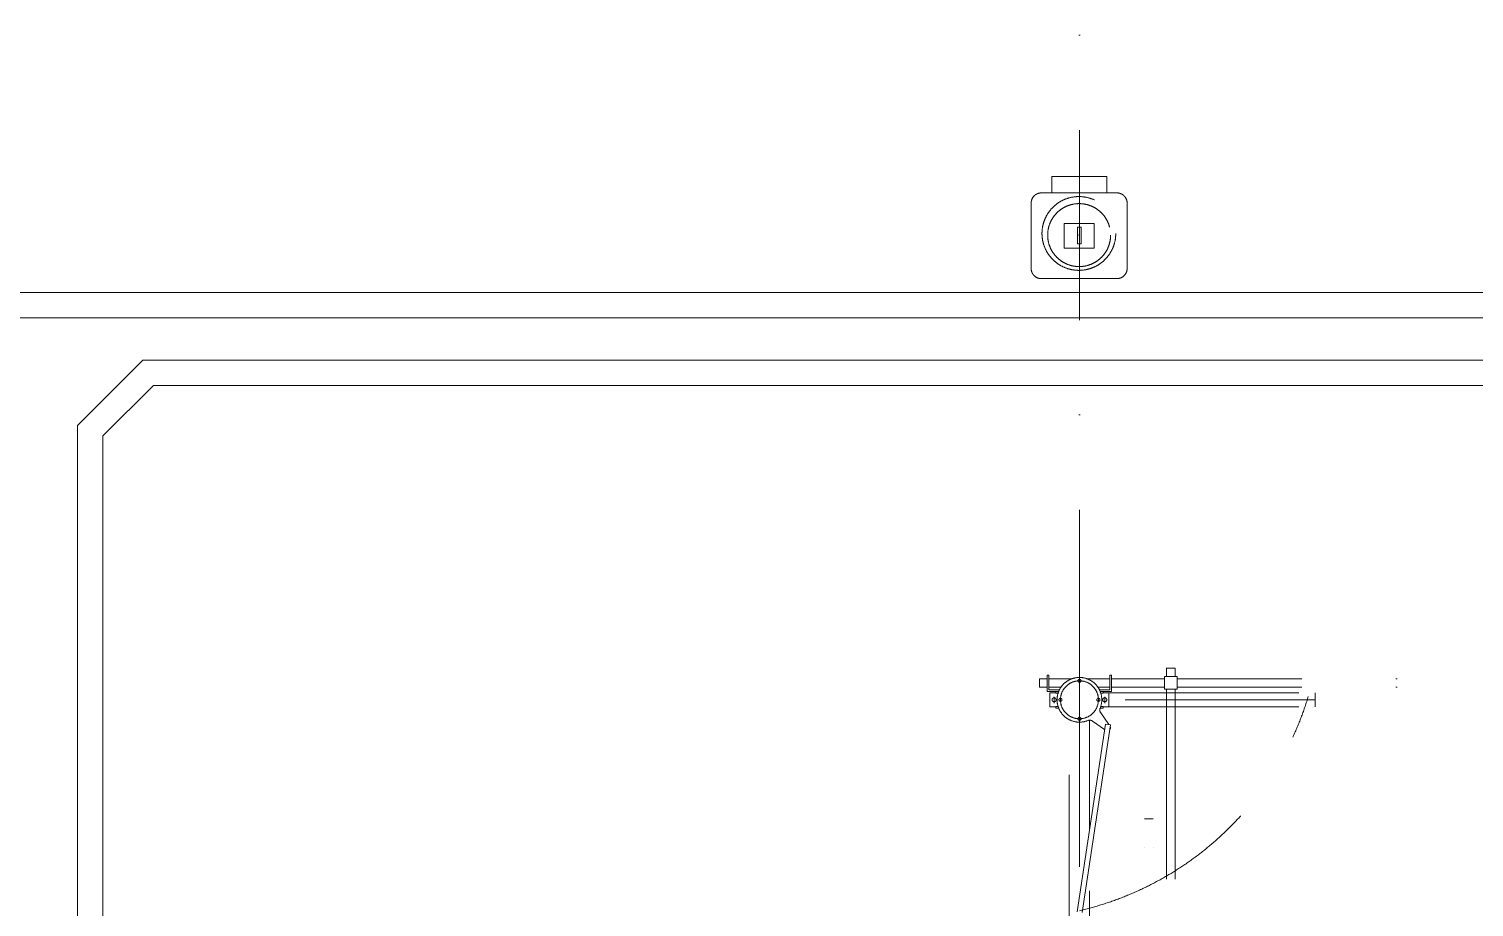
# Model space of a CAD drawing. Header units: millimetres. Extents: x 37084 to 180780, y -153145 to -16322.
# Drawn here: x 96955 to 105519, y -59228 to -54023 of the extents above; entities that cross this region are included whole.
import ezdxf

# ---------------------------------------------------------------- set-up
doc = ezdxf.new("R2010")
doc.units = ezdxf.units.MM
doc.header["$MEASUREMENT"] = 0
doc.linetypes.add('DASHDOT2', pattern=[0.5, 0.25, -0.125, 0, -0.125])
doc.linetypes.add('HIDDEN', pattern=[0.375, 0.25, -0.125])
doc.layers.add('0 HH2', color=4, linetype='DASHDOT2', lineweight=20)
for name, color, linetype in [('1_Day dan', 5, 'Continuous'), ('DCL 3P-2ES', 7, 'Continuous'), ('Muong cap GD nay', 3, 'Continuous')]:
    doc.layers.add(name, color=color, linetype=linetype)

# ---------------------------------------------------------------- blocks, each defined once
blk = doc.blocks.new('DCL 220kV 3 PHA 2l TD')
at = {"color": 0, "linetype": 'ByBlock', "lineweight": -2, "ltscale": 4500}
for p, q in [((365481.4, 18858), (365481.4, 15870)), ((365531.4, 18858), (365531.4, 15870)), ((365564.4, 15466), (365564.4, 16687.6)), ((365564.4, 16687.6), (365648.4, 16687.6)), ((365606.4, 16687.6), (365606.4, 15120.8)), ((365648.4, 15466), (365648.4, 16687.6)), ((365418.9, 15857.5), (365468.9, 15857.5)), ((365418.9, 15807.5), (365418.9, 15857.5)), ((365543.9, 15870), (365468.9, 15870)), ((365468.9, 15795), (365468.9, 15870)), ((365543.9, 15795), (365543.9, 15870)), ((365543.9, 15857.5), (367401.4, 15857.5)), ((365418.9, 15807.5), (365468.9, 15807.5)), ((365543.9, 15795), (365468.9, 15795)), ((365481.4, 15795), (365481.4, 15481.8)), ((365531.4, 15795), (365531.4, 15481.8)), ((365543.9, 15807.5), (367401.4, 15807.5)), ((366311.4, 15677.5), (366311.4, 15727.5)), ((368168.9, 15727.5), (366311.4, 15727.5)), ((368168.9, 15677.5), (366311.4, 15677.5)), ((365461.4, 15481.8), (365556.4, 15481.8)), ((365461.4, 15471.8), (365461.4, 15481.8)), ((365461.4, 15471.8), (365546.4, 15471.8)), ((365481.4, 15471.8), (365481.4, 15334.9)), ((365531.4, 15471.8), (365531.4, 15400.2)), ((365546.4, 15471.8), (365546.4, 15409.1)), ((365556.4, 15481.8), (365556.4, 15413.7)), ((365566.4, 15431.8), (365556.4, 15431.8)), ((365556.4, 15431.8), (365556.4, 15413.7)), ((365564.4, 15466), (365648.4, 15466)), ((365564.4, 15466), (365564.4, 15431.8)), ((365566.4, 15431.8), (365566.4, 15417.3)), ((365588.4, 15441), (365626.9, 15441)), ((365588.4, 15441), (365626.9, 15441)), ((365646.4, 15431.8), (365656.4, 15431.8)), ((365646.4, 15431.8), (365646.4, 15417.3)), ((365646.4, 15431.8), (365656.4, 15431.8)), ((365648.4, 15466), (365648.4, 15431.8)), ((365656.4, 15431.8), (365656.4, 15413.7)), ((365683.9, 15417.1), (365753.2, 15465)), ((365732.5, 15368.5), (365782, 15440.2)), ((365750.2, 15444.9), (365754.7, 15474.6)), ((365750.2, 15444.9), (367884.8, 15124.8)), ((365754.7, 15474.6), (367884.8, 15155.2)), ((366376.7, 15351), (365727.2, 15351)), ((367864, 15351), (366579, 15351)), ((365471.3, 15291), (368106.4, 15291)), ((365481.4, 15247), (365481.4, 15110.2)), ((365531.4, 15181.8), (365531.4, 15110.2)), ((365546.4, 15110.2), (365546.4, 15172.9)), ((365556.4, 15100.2), (365556.4, 15168.3)), ((365566.4, 15150.2), (365566.4, 15164.7)), ((365646.4, 15150.2), (365646.4, 15164.7)), ((365656.4, 15150.2), (365656.4, 15168.3)), ((367177, 15231), (365724.5, 15231)), ((365461.4, 15110.2), (365546.4, 15110.2)), ((365461.4, 15110.2), (365461.4, 15100.2)), ((365461.4, 15100.2), (365556.4, 15100.2)), ((365481.4, 15100.2), (365481.4, 15053.4)), ((365531.4, 15100.2), (365531.4, 15053.4)), ((365566.4, 15150.2), (365556.4, 15150.2)), ((365564.4, 15116), (365564.4, 15150.2)), ((365564.4, 15116), (365648.4, 15116)), ((365588.4, 15141), (365626.9, 15141)), ((365588.4, 15141), (365626.9, 15141)), ((365588.4, 15141), (365626.9, 15141)), ((365646.4, 15150.2), (365656.4, 15150.2)), ((365646.4, 15150.2), (365656.4, 15150.2)), ((365648.4, 15116), (365648.4, 15150.2)), ((365531.4, 15053.4), (365481.4, 15053.4))]:
    blk.add_line(p, q, dxfattribs=at)
for centre, radius in [((365606.4, 15441), 12), ((365606.4, 15291), 112.5), ((365606.4, 15403.5), 9), ((365493.9, 15291), 9), ((365718.9, 15291), 9), ((365606.4, 15178.5), 9), ((365606.4, 15141), 12)]:
    blk.add_circle(centre, radius, dxfattribs=at)
at = {"color": 2, "linetype": 'HIDDEN', "lineweight": 15, "ltscale": 4500}
blk.add_arc((365048, 14870.2), 1856.7, 13.09799, 73.13135, dxfattribs=at)
at = {"color": 0, "linetype": 'ByBlock', "lineweight": -2, "ltscale": 4500}
for centre, radius, start, end in [((365606.4, 15291), 132.5, 68.13913, 21.86077), ((365666.9, 15441.8), 30, 248.13913, 304.62962), ((365772.2, 15456.8), 17.5, 50.46836, 112.47454), ((365757.2, 15351.5), 30, 145.37038, 201.86077)]:
    blk.add_arc(centre, radius, start, end, dxfattribs=at)
blk = doc.blocks.new('CVT 220kV')
at = {"color": 0, "linetype": 'ByBlock', "lineweight": -2, "ltscale": 4500}
for p, q in [((526187.2, 6558.8), (526574.4, 6558.8)), ((526029.1, 6437.7), (526029.1, 6112)), ((526127.1, 6437.7), (526029.1, 6437.7)), ((526126.7, 6050.6), (526126.7, 6498.3)), ((526634.9, 6498.3), (526634.9, 6050.6)), ((526308.8, 6364.1), (526308.2, 6363.5)), ((526308.2, 6185.5), (526308.2, 6363.5)), ((526308.8, 6364.1), (526452.7, 6364.1)), ((526453.4, 6363.5), (526452.7, 6364.1)), ((526453.4, 6363.5), (526453.4, 6185.5)), ((526331.4, 6286.7), (526330.8, 6286.1)), ((526330.8, 6264.4), (526330.8, 6286.1)), ((526330.8, 6264.4), (526331.4, 6263.8)), ((526331.4, 6286.7), (526428.6, 6286.7)), ((526428.6, 6263.8), (526331.4, 6263.8)), ((526429.2, 6286.1), (526428.6, 6286.7)), ((526429.2, 6264.4), (526428.6, 6263.8)), ((526429.2, 6286.1), (526429.2, 6264.4)), ((526308.8, 6184.9), (526308.2, 6185.5)), ((526452.7, 6184.9), (526308.8, 6184.9)), ((526453.4, 6185.5), (526452.7, 6184.9)), ((526029.1, 6112), (526127.1, 6112)), ((526574.4, 5990.1), (526187.2, 5990.1))]:
    blk.add_line(p, q, dxfattribs=at)
for centre, radius in [((526367.2, 6272.9), 218.6), ((526376.9, 6274.5), 186.5)]:
    blk.add_circle(centre, radius, dxfattribs=at)
for centre, start, end in [((526187.2, 6498.3), 90, 180), ((526574.4, 6498.3), 0, 90), ((526187.2, 6050.6), 180, 270), ((526574.4, 6050.6), 270, 0)]:
    blk.add_arc(centre, 60.5, start, end, dxfattribs=at)
blk.add_point((526376.9, 6274.5), dxfattribs=at)
blk = doc.blocks.new('DZ220')
at = {"layer": '1_Day dan', "color": 0, "linetype": 'ByBlock', "lineweight": -2, "ltscale": 4500}
blk.add_line((1278461.4, 354604.6, 0), (1278460.6, 360358.1, 0), dxfattribs=at)
at = {"color": 0, "linetype": 'ByBlock', "lineweight": -2, "ltscale": 4500, "extrusion": (0, 0, -1), "xscale": -1, "zscale": -1, "rotation": 90}
blk.add_blockref('CVT 220kV', (-1272184.3, 883734.9, 0), dxfattribs=at)
at = {"layer": 'DCL 3P-2ES', "color": 0, "linetype": 'ByBlock', "lineweight": -2, "ltscale": 4500, "extrusion": (0, 0, -1), "xscale": -1, "zscale": -1, "rotation": 90}
blk.add_blockref('DCL 220kV 3 PHA 2l TD', (-1263169.5, 720210.1), dxfattribs=at)

msp = doc.modelspace()

# ---------------------------------------------------------------- linework, layer by layer
at = {"layer": 'Muong cap GD nay', "lineweight": 15}
for p, q in [((111056.5, -55585.6, 0), (96042.9, -55585.6, 0)), ((110906.5, -55735.6, 0), (96105, -55735.6, 0)), ((97242.9, -56373.5, 0), (97630.8, -55985.6, 0)), ((97630.8, -55985.6, 0), (97242.9, -56373.5, 0)), ((97630.8, -55985.6, 0), (110906.5, -55985.6, 0)), ((97392.9, -56435.6, 0), (97692.9, -56135.6, 0)), ((97692.9, -56135.6, 0), (97392.9, -56435.6, 0)), ((97692.9, -56135.6, 0), (111056.5, -56135.6, 0)), ((97242.9, -61735.9, 0), (97242.9, -56373.5, 0)), ((97392.9, -61673.8, 0), (97392.9, -56435.6, 0))]:
    msp.add_line(p, q, dxfattribs=at)

# ---------------------------------------------------------------- block references
at = {"layer": '0 HH2', "lineweight": 20, "ltscale": 4500}
msp.add_blockref('DZ220', (-1175280.3, -412603.1, 0), dxfattribs=at)

doc.saveas('drawing.dxf')
